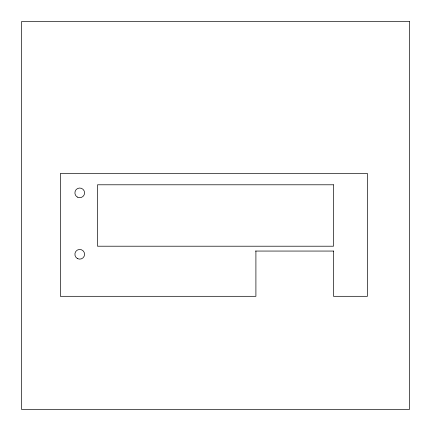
<?xml version="1.0" encoding="UTF-8"?>
<svg xmlns="http://www.w3.org/2000/svg" width="431" height="431" viewBox="0 0 431 431"><rect width="100%" height="100%" fill="white"/><g stroke="black" fill="none" stroke-linecap="round" stroke-linejoin="round"><path stroke-width="0.65" d="M255.545 251.057L333.621 251.057M333.486 251.057L333.486 296.312L367.427 296.312L367.427 173.477L60.34 173.477L60.34 296.312L255.906 296.312L255.906 251.057M409.45 21.55L21.55 21.55L21.55 409.45L409.45 409.45L409.45 21.55M333.486 184.791L97.514 184.791L97.514 246.209L333.486 246.209L333.486 184.791M77.311 197.069A4.849 4.849 0 0 0 84.584 192.872A4.849 4.849 0 0 0 77.311 188.676A4.849 4.849 0 0 0 77.311 197.069M77.311 258.487A4.849 4.849 0 0 0 84.584 254.29A4.849 4.849 0 0 0 77.311 250.093A4.849 4.849 0 0 0 77.311 258.487"/></g></svg>
